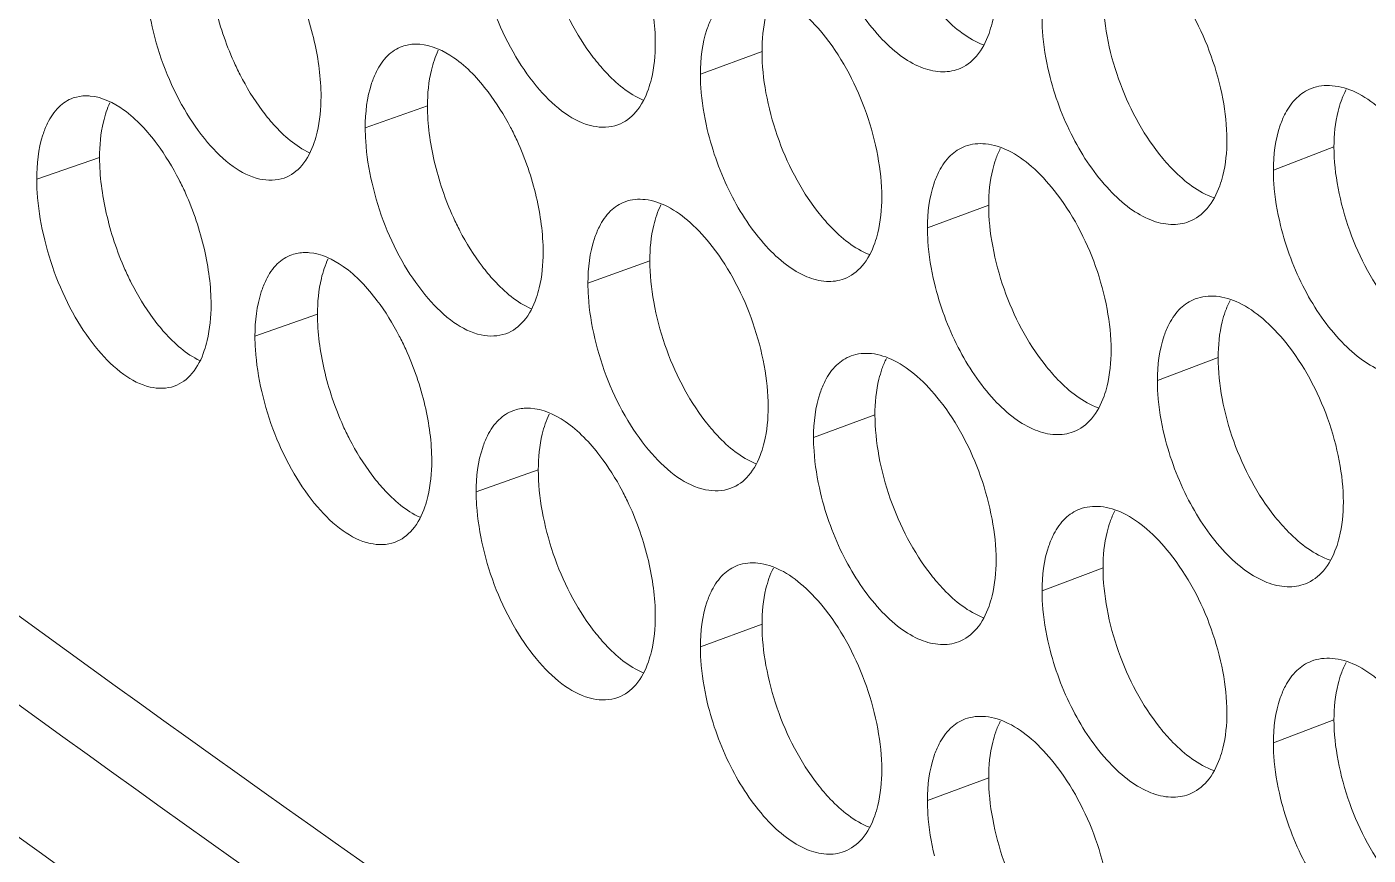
# Model space of a CAD drawing. Header units: millimetres. Extents: x 1177 to 4147, y 93 to 2194.
# Drawn here: x 2517.18 to 2535.62, y 733.2 to 744.59 of the extents above; entities that cross this region are included whole.
import ezdxf

# ---------------------------------------------------------------- set-up
doc = ezdxf.new("R2010")
doc.units = ezdxf.units.MM
doc.header["$LTSCALE"] = 0.1
doc.layers.get('0').update_dxf_attribs({"lineweight": 13})
doc.layers.add('标注', color=251, linetype='Continuous', lineweight=9)

# ---------------------------------------------------------------- blocks, each defined once
blk = doc.blocks.new('02')
for points, knots in [([(4627.348, 522.744), (4597.363, 531.299), (4553.55, 545.69), (4497.641, 568.487), (4458.71, 586.649), (4422.281, 606.068), (4388.51, 626.659), (4357.551, 648.334), (4338.416, 663.815), (4329.392, 671.722)], [0, 0, 0, 0, 0.278685, 0.411475, 0.539478, 0.662459, 0.780251, 0.892768, 1, 1, 1, 1]), ([(4626.906, 521.428), (4597.052, 529.945), (4553.424, 544.261), (4497.732, 566.923), (4458.929, 584.973), (4422.597, 604.269), (4388.892, 624.729), (4357.964, 646.263), (4338.829, 661.641), (4329.798, 669.496)], [0, 0, 0, 0, 0.278468, 0.411196, 0.539177, 0.662176, 0.780023, 0.892638, 1, 1, 1, 1]), ([(4628.518, 518.372), (4598.337, 526.935), (4554.235, 541.353), (4497.955, 564.22), (4458.766, 582.448), (4422.099, 601.945), (4388.114, 622.628), (4356.965, 644.402), (4337.717, 659.96), (4328.641, 667.907)], [0, 0, 0, 0, 0.278732, 0.411552, 0.539576, 0.662563, 0.780343, 0.892822, 1, 1, 1, 1]), ([(4328.202, 667.332), (4337.3, 659.316), (4356.601, 643.626), (4387.852, 621.677), (4421.956, 600.844), (4458.755, 581.215), (4498.091, 562.874), (4554.59, 539.876), (4598.873, 525.389), (4629.18, 516.79)], [0, 0, 0, 0, 0.107262, 0.219794, 0.337581, 0.460553, 0.588547, 0.721328, 1, 1, 1, 1])]:
    blk.add_open_spline(points, degree=3, knots=knots)
at = {"layer": '标注'}
for p, q in [((4379.543, 654.483), (4378.332, 654.04)), ((4372.971, 653.419), (4371.748, 652.985)), ((4390.778, 652.609), (4389.588, 652.153)), ((4366.53, 652.401), (4365.294, 651.976)), ((4383.995, 651.468), (4382.792, 651.019)), ((4377.338, 650.373), (4376.123, 649.933)), ((4370.81, 649.325), (4369.582, 648.894)), ((4388.503, 648.474), (4387.309, 648.02)), ((4381.761, 647.347), (4380.555, 646.902)), ((4375.148, 646.268), (4373.928, 645.832)), ((4386.242, 644.343), (4385.043, 643.892)), ((4379.543, 643.233), (4378.332, 642.79)), ((4390.778, 641.359), (4389.588, 640.903)), ((4383.995, 640.218), (4382.792, 639.769))]:
    blk.add_line(p, q, dxfattribs=at)
for points, knots in [([(4375.148, 657.518), (4375.148, 657.248), (4375.207, 656.687), (4375.492, 655.597), (4375.886, 654.817), (4376.229, 654.368)], [0, 0, 0, 0, 0.240361, 0.498273, 1, 1, 1, 1]), ([(4380.692, 657.065), (4380.796, 656.63), (4381.094, 655.81), (4381.677, 654.927), (4382.226, 654.409), (4382.631, 654.167), (4383.031, 654.063), (4383.289, 654.096), (4383.401, 654.138)], [0, 0, 0, 0, 0.308628, 0.595689, 0.719688, 0.826459, 0.91799, 1, 1, 1, 1]), ([(4377.446, 654.647), (4377.446, 655.012), (4377.339, 655.766), (4377.093, 656.485), (4376.929, 656.839)], [0, 0, 0, 0, 0.483858, 1, 1, 1, 1]), ([(4368.662, 656.486), (4368.662, 656.12), (4368.766, 655.365), (4369.005, 654.643), (4369.165, 654.288)], [0, 0, 0, 0, 0.484147, 1, 1, 1, 1]), ([(4367.431, 656.057), (4367.431, 655.97), (4367.444, 655.604), (4367.501, 655.241), (4367.563, 654.969)], [0, 0, 0, 0, 0.237523, 1, 1, 1, 1]), ([(4374.063, 655.994), (4374.195, 655.43), (4374.509, 654.626), (4375.131, 653.745), (4375.493, 653.396), (4375.683, 653.264)], [0, 0, 0, 0, 0.538094, 0.785773, 1, 1, 1, 1]), ([(4388.675, 652.749), (4388.675, 653.019), (4388.612, 653.58), (4388.314, 654.667), (4387.903, 655.442), (4387.549, 655.884)], [0, 0, 0, 0, 0.239784, 0.49717, 1, 1, 1, 1]), ([(4370.88, 653.598), (4370.88, 653.963), (4370.775, 654.718), (4370.534, 655.439), (4370.373, 655.793)], [0, 0, 0, 0, 0.483972, 1, 1, 1, 1]), ([(4380.791, 654.765), (4380.659, 654.933), (4380.391, 655.23), (4379.941, 655.558), (4379.489, 655.714), (4379.191, 655.688), (4379.066, 655.642)], [0, 0, 0, 0, 0.313314, 0.581411, 0.805175, 1, 1, 1, 1]), ([(4384.002, 654.841), (4384.025, 654.907), (4384.112, 655.199), (4384.141, 655.507), (4384.141, 655.742)], [0, 0, 0, 0, 0.228498, 1, 1, 1, 1]), ([(4386.242, 655.593), (4386.242, 655.323), (4386.303, 654.762), (4386.598, 653.674), (4387.006, 652.898), (4387.358, 652.456)], [0, 0, 0, 0, 0.239996, 0.497521, 1, 1, 1, 1]), ([(4379.679, 655.383), (4379.656, 655.318), (4379.571, 655.025), (4379.543, 654.718), (4379.543, 654.483)], [0, 0, 0, 0, 0.228131, 1, 1, 1, 1]), ([(4382.864, 655.455), (4382.942, 655.355), (4383.231, 655.018), (4383.595, 654.726), (4383.893, 654.613)], [0, 0, 0, 0, 0.284641, 1, 1, 1, 1]), ([(4378.558, 655.151), (4378.52, 655.076), (4378.376, 654.723), (4378.332, 654.336), (4378.332, 654.04)], [0, 0, 0, 0, 0.220694, 1, 1, 1, 1]), ([(4385.043, 655.142), (4385.043, 655.055), (4385.057, 654.689), (4385.117, 654.326), (4385.183, 654.056)], [0, 0, 0, 0, 0.237713, 1, 1, 1, 1]), ([(4367.563, 654.969), (4367.692, 654.405), (4368, 653.599), (4368.609, 652.713), (4368.965, 652.361), (4369.151, 652.228)], [0, 0, 0, 0, 0.539288, 0.786761, 1, 1, 1, 1]), ([(4383.401, 654.138), (4383.537, 654.189), (4383.801, 654.39), (4383.945, 654.68), (4384.002, 654.841)], [0, 0, 0, 0, 0.459766, 1, 1, 1, 1]), ([(4372.475, 654.584), (4372.369, 654.546), (4372.16, 654.41), (4372.025, 654.204), (4371.968, 654.09)], [0, 0, 0, 0, 0.469011, 1, 1, 1, 1]), ([(4372.82, 654.627), (4372.79, 654.629), (4372.674, 654.633), (4372.557, 654.613), (4372.475, 654.584)], [0, 0, 0, 0, 0.258462, 1, 1, 1, 1]), ([(4374.16, 653.692), (4373.969, 653.944), (4373.59, 654.358), (4373.059, 654.608), (4372.82, 654.627)], [0, 0, 0, 0, 0.568222, 1, 1, 1, 1]), ([(4377.31, 653.747), (4377.333, 653.812), (4377.418, 654.105), (4377.446, 654.412), (4377.446, 654.647)], [0, 0, 0, 0, 0.228067, 1, 1, 1, 1]), ([(4381.895, 651.622), (4381.895, 651.892), (4381.834, 652.453), (4381.542, 653.541), (4381.139, 654.319), (4380.791, 654.765)], [0, 0, 0, 0, 0.240004, 0.497624, 1, 1, 1, 1]), ([(4369.165, 654.288), (4369.204, 654.2), (4369.364, 653.866), (4369.558, 653.548), (4369.722, 653.328)], [0, 0, 0, 0, 0.259343, 1, 1, 1, 1]), ([(4373.106, 654.319), (4373.083, 654.254), (4372.999, 653.961), (4372.971, 653.654), (4372.971, 653.419)], [0, 0, 0, 0, 0.227704, 1, 1, 1, 1]), ([(4376.229, 654.368), (4376.303, 654.271), (4376.579, 653.94), (4376.924, 653.651), (4377.209, 653.531)], [0, 0, 0, 0, 0.284248, 1, 1, 1, 1]), ([(4379.543, 654.483), (4379.543, 654.212), (4379.603, 653.651), (4379.892, 652.562), (4380.291, 651.784), (4380.638, 651.338)], [0, 0, 0, 0, 0.240215, 0.497973, 1, 1, 1, 1]), ([(4371.968, 654.09), (4371.931, 654.016), (4371.791, 653.664), (4371.748, 653.279), (4371.748, 652.985)], [0, 0, 0, 0, 0.22018, 1, 1, 1, 1]), ([(4378.332, 654.04), (4378.332, 653.953), (4378.345, 653.587), (4378.404, 653.224), (4378.468, 652.953)], [0, 0, 0, 0, 0.23764, 1, 1, 1, 1]), ([(4385.183, 654.056), (4385.288, 653.62), (4385.591, 652.799), (4386.183, 651.918), (4386.74, 651.404), (4387.151, 651.164), (4387.557, 651.064), (4387.818, 651.1), (4387.93, 651.143)], [0, 0, 0, 0, 0.307608, 0.594138, 0.718158, 0.825202, 0.917274, 1, 1, 1, 1]), ([(4376.713, 653.045), (4376.848, 653.094), (4377.113, 653.295), (4377.254, 653.585), (4377.31, 653.747)], [0, 0, 0, 0, 0.457514, 1, 1, 1, 1]), ([(4390.334, 653.759), (4390.228, 653.718), (4390.022, 653.582), (4389.883, 653.382), (4389.824, 653.271)], [0, 0, 0, 0, 0.474323, 1, 1, 1, 1]), ([(4392.126, 652.907), (4391.988, 653.076), (4391.708, 653.372), (4391.24, 653.695), (4390.769, 653.842), (4390.463, 653.808), (4390.334, 653.759)], [0, 0, 0, 0, 0.310585, 0.577804, 0.802682, 1, 1, 1, 1]), ([(4366.013, 653.572), (4365.907, 653.536), (4365.697, 653.398), (4365.563, 653.19), (4365.507, 653.075)], [0, 0, 0, 0, 0.466707, 1, 1, 1, 1]), ([(4366.348, 653.61), (4366.319, 653.613), (4366.207, 653.618), (4366.092, 653.6), (4366.013, 653.572)], [0, 0, 0, 0, 0.258691, 1, 1, 1, 1]), ([(4367.658, 652.667), (4367.471, 652.918), (4367.104, 653.332), (4366.583, 653.588), (4366.348, 653.61)], [0, 0, 0, 0, 0.570063, 1, 1, 1, 1]), ([(4370.746, 652.699), (4370.769, 652.764), (4370.852, 653.057), (4370.88, 653.363), (4370.88, 653.598)], [0, 0, 0, 0, 0.227639, 1, 1, 1, 1]), ([(4374.73, 652.735), (4374.689, 652.823), (4374.525, 653.156), (4374.327, 653.473), (4374.16, 653.692)], [0, 0, 0, 0, 0.259052, 1, 1, 1, 1]), ([(4390.919, 653.512), (4390.896, 653.446), (4390.808, 653.153), (4390.778, 652.845), (4390.778, 652.609)], [0, 0, 0, 0, 0.228851, 1, 1, 1, 1]), ([(4366.661, 653.3), (4366.639, 653.235), (4366.557, 652.942), (4366.53, 652.636), (4366.53, 652.401)], [0, 0, 0, 0, 0.22728, 1, 1, 1, 1]), ([(4369.722, 653.328), (4369.793, 653.233), (4370.056, 652.909), (4370.382, 652.622), (4370.654, 652.497)], [0, 0, 0, 0, 0.283758, 1, 1, 1, 1]), ([(4372.971, 653.419), (4372.971, 653.054), (4373.077, 652.298), (4373.319, 651.578), (4373.48, 651.224)], [0, 0, 0, 0, 0.484071, 1, 1, 1, 1]), ([(4375.683, 653.264), (4375.845, 653.152), (4376.176, 652.983), (4376.559, 652.989), (4376.713, 653.045)], [0, 0, 0, 0, 0.547253, 1, 1, 1, 1]), ([(4389.824, 653.271), (4389.785, 653.196), (4389.635, 652.842), (4389.588, 652.451), (4389.588, 652.153)], [0, 0, 0, 0, 0.221643, 1, 1, 1, 1]), ([(4365.507, 653.075), (4365.471, 653.001), (4365.335, 652.65), (4365.294, 652.269), (4365.294, 651.976)], [0, 0, 0, 0, 0.219714, 1, 1, 1, 1]), ([(4371.748, 652.985), (4371.748, 652.898), (4371.761, 652.532), (4371.819, 652.169), (4371.882, 651.897)], [0, 0, 0, 0, 0.237569, 1, 1, 1, 1]), ([(4378.468, 652.953), (4378.572, 652.518), (4378.867, 651.698), (4379.445, 650.815), (4379.99, 650.295), (4380.392, 650.051), (4380.79, 649.945), (4381.046, 649.978), (4381.157, 650.019)], [0, 0, 0, 0, 0.309142, 0.59647, 0.720459, 0.827093, 0.918352, 1, 1, 1, 1]), ([(4370.154, 651.999), (4370.289, 652.047), (4370.553, 652.247), (4370.691, 652.537), (4370.746, 652.699)], [0, 0, 0, 0, 0.455161, 1, 1, 1, 1]), ([(4375.243, 650.542), (4375.243, 650.907), (4375.137, 651.662), (4374.892, 652.381), (4374.73, 652.735)], [0, 0, 0, 0, 0.483896, 1, 1, 1, 1]), ([(4385.283, 651.755), (4385.148, 651.924), (4384.876, 652.221), (4384.419, 652.547), (4383.959, 652.699), (4383.658, 652.67), (4383.531, 652.623)], [0, 0, 0, 0, 0.312206, 0.579944, 0.804159, 1, 1, 1, 1]), ([(4388.534, 651.847), (4388.558, 651.913), (4388.645, 652.206), (4388.675, 652.514), (4388.675, 652.749)], [0, 0, 0, 0, 0.228786, 1, 1, 1, 1]), ([(4368.216, 651.705), (4368.177, 651.793), (4368.016, 652.127), (4367.822, 652.446), (4367.658, 652.667)], [0, 0, 0, 0, 0.259321, 1, 1, 1, 1]), ([(4383.531, 652.623), (4383.425, 652.583), (4383.218, 652.447), (4383.08, 652.245), (4383.022, 652.133)], [0, 0, 0, 0, 0.472462, 1, 1, 1, 1]), ([(4387.358, 652.456), (4387.439, 652.354), (4387.737, 652.013), (4388.112, 651.72), (4388.419, 651.612)], [0, 0, 0, 0, 0.284851, 1, 1, 1, 1]), ([(4390.778, 652.609), (4390.778, 652.339), (4390.841, 651.779), (4391.139, 650.692), (4391.552, 649.918), (4391.908, 649.477)], [0, 0, 0, 0, 0.239851, 0.497219, 1, 1, 1, 1]), ([(4366.53, 652.401), (4366.53, 652.036), (4366.633, 651.28), (4366.87, 650.558), (4367.028, 650.202)], [0, 0, 0, 0, 0.484186, 1, 1, 1, 1]), ([(4369.151, 652.228), (4369.309, 652.115), (4369.629, 651.945), (4370.004, 651.946), (4370.154, 651.999)], [0, 0, 0, 0, 0.548694, 1, 1, 1, 1]), ([(4384.133, 652.369), (4384.11, 652.303), (4384.024, 652.01), (4383.995, 651.703), (4383.995, 651.468)], [0, 0, 0, 0, 0.228418, 1, 1, 1, 1]), ([(4389.588, 652.153), (4389.588, 652.066), (4389.602, 651.701), (4389.663, 651.338), (4389.73, 651.067)], [0, 0, 0, 0, 0.237763, 1, 1, 1, 1]), ([(4365.294, 651.976), (4365.294, 651.889), (4365.307, 651.523), (4365.364, 651.159), (4365.426, 650.887)], [0, 0, 0, 0, 0.237501, 1, 1, 1, 1]), ([(4371.882, 651.897), (4372.013, 651.333), (4372.325, 650.529), (4372.943, 649.646), (4373.303, 649.295), (4373.491, 649.164)], [0, 0, 0, 0, 0.538492, 0.786102, 1, 1, 1, 1]), ([(4383.022, 652.133), (4382.983, 652.058), (4382.837, 651.705), (4382.792, 651.316), (4382.792, 651.019)], [0, 0, 0, 0, 0.221061, 1, 1, 1, 1]), ([(4368.72, 649.509), (4368.72, 649.874), (4368.616, 650.629), (4368.376, 651.35), (4368.216, 651.705)], [0, 0, 0, 0, 0.484011, 1, 1, 1, 1]), ([(4386.401, 648.618), (4386.401, 648.888), (4386.339, 649.449), (4386.043, 650.536), (4385.635, 651.312), (4385.283, 651.755)], [0, 0, 0, 0, 0.239858, 0.497322, 1, 1, 1, 1]), ([(4387.93, 651.143), (4388.067, 651.195), (4388.331, 651.397), (4388.476, 651.687), (4388.534, 651.847)], [0, 0, 0, 0, 0.461212, 1, 1, 1, 1]), ([(4376.855, 651.534), (4376.749, 651.496), (4376.54, 651.359), (4376.404, 651.155), (4376.347, 651.042)], [0, 0, 0, 0, 0.470447, 1, 1, 1, 1]), ([(4378.566, 650.652), (4378.435, 650.821), (4378.17, 651.118), (4377.724, 651.446), (4377.275, 651.604), (4376.979, 651.579), (4376.855, 651.534)], [0, 0, 0, 0, 0.313876, 0.582158, 0.805693, 1, 1, 1, 1]), ([(4381.757, 650.721), (4381.78, 650.787), (4381.866, 651.079), (4381.895, 651.387), (4381.895, 651.622)], [0, 0, 0, 0, 0.228354, 1, 1, 1, 1]), ([(4383.995, 651.468), (4383.995, 651.197), (4384.056, 650.636), (4384.349, 649.548), (4384.753, 648.771), (4385.104, 648.328)], [0, 0, 0, 0, 0.240069, 0.497672, 1, 1, 1, 1]), ([(4373.48, 651.224), (4373.52, 651.136), (4373.683, 650.803), (4373.88, 650.485), (4374.046, 650.266)], [0, 0, 0, 0, 0.259163, 1, 1, 1, 1]), ([(4377.474, 651.274), (4377.451, 651.208), (4377.366, 650.915), (4377.338, 650.608), (4377.338, 650.373)], [0, 0, 0, 0, 0.227989, 1, 1, 1, 1]), ([(4380.638, 651.338), (4380.715, 651.238), (4381, 650.904), (4381.357, 650.612), (4381.651, 650.497)], [0, 0, 0, 0, 0.28452, 1, 1, 1, 1]), ([(4365.426, 650.887), (4365.554, 650.323), (4365.859, 649.517), (4366.464, 648.629), (4366.817, 648.276), (4367.003, 648.143)], [0, 0, 0, 0, 0.539686, 0.787091, 1, 1, 1, 1]), ([(4376.347, 651.042), (4376.309, 650.967), (4376.166, 650.615), (4376.123, 650.229), (4376.123, 649.933)], [0, 0, 0, 0, 0.220518, 1, 1, 1, 1]), ([(4382.792, 651.019), (4382.792, 650.932), (4382.805, 650.567), (4382.865, 650.204), (4382.93, 649.933)], [0, 0, 0, 0, 0.237689, 1, 1, 1, 1]), ([(4389.73, 651.067), (4389.837, 650.631), (4390.144, 649.81), (4390.745, 648.931), (4391.31, 648.419), (4391.727, 648.183), (4392.138, 648.086), (4392.402, 648.126), (4392.516, 648.17)], [0, 0, 0, 0, 0.306595, 0.592601, 0.716644, 0.823962, 0.916568, 1, 1, 1, 1]), ([(4379.664, 647.507), (4379.664, 647.777), (4379.603, 648.338), (4379.312, 649.427), (4378.913, 650.205), (4378.566, 650.652)], [0, 0, 0, 0, 0.240077, 0.497775, 1, 1, 1, 1]), ([(4381.157, 650.019), (4381.293, 650.069), (4381.558, 650.27), (4381.7, 650.56), (4381.757, 650.721)], [0, 0, 0, 0, 0.459026, 1, 1, 1, 1]), ([(4370.307, 650.492), (4370.2, 650.454), (4369.991, 650.318), (4369.857, 650.111), (4369.8, 649.997)], [0, 0, 0, 0, 0.468263, 1, 1, 1, 1]), ([(4370.651, 650.533), (4370.621, 650.535), (4370.505, 650.54), (4370.388, 650.52), (4370.307, 650.492)], [0, 0, 0, 0, 0.258637, 1, 1, 1, 1]), ([(4371.978, 649.595), (4371.789, 649.846), (4371.414, 650.26), (4370.888, 650.512), (4370.651, 650.533)], [0, 0, 0, 0, 0.568686, 1, 1, 1, 1]), ([(4375.108, 649.642), (4375.131, 649.708), (4375.215, 650), (4375.243, 650.307), (4375.243, 650.542)], [0, 0, 0, 0, 0.227924, 1, 1, 1, 1]), ([(4377.338, 650.373), (4377.338, 650.103), (4377.398, 649.541), (4377.685, 648.452), (4378.082, 647.673), (4378.426, 647.225)], [0, 0, 0, 0, 0.240288, 0.498123, 1, 1, 1, 1]), ([(4367.028, 650.202), (4367.067, 650.115), (4367.227, 649.78), (4367.419, 649.462), (4367.582, 649.241)], [0, 0, 0, 0, 0.259432, 1, 1, 1, 1]), ([(4370.943, 650.224), (4370.921, 650.159), (4370.838, 649.866), (4370.81, 649.56), (4370.81, 649.325)], [0, 0, 0, 0, 0.227562, 1, 1, 1, 1]), ([(4374.046, 650.266), (4374.119, 650.17), (4374.391, 649.841), (4374.729, 649.553), (4375.01, 649.431)], [0, 0, 0, 0, 0.284096, 1, 1, 1, 1]), ([(4369.8, 649.997), (4369.763, 649.922), (4369.624, 649.571), (4369.582, 649.187), (4369.582, 648.894)], [0, 0, 0, 0, 0.220019, 1, 1, 1, 1]), ([(4376.123, 649.933), (4376.123, 649.846), (4376.136, 649.481), (4376.195, 649.117), (4376.259, 648.846)], [0, 0, 0, 0, 0.237616, 1, 1, 1, 1]), ([(4382.93, 649.933), (4383.035, 649.497), (4383.336, 648.677), (4383.922, 647.795), (4384.475, 647.279), (4384.884, 647.038), (4385.287, 646.936), (4385.546, 646.971), (4385.658, 647.013)], [0, 0, 0, 0, 0.308117, 0.594911, 0.718921, 0.825829, 0.917631, 1, 1, 1, 1]), ([(4372.544, 648.637), (4372.504, 648.724), (4372.341, 649.058), (4372.144, 649.376), (4371.978, 649.595)], [0, 0, 0, 0, 0.259142, 1, 1, 1, 1]), ([(4374.512, 648.941), (4374.648, 648.99), (4374.912, 649.191), (4375.052, 649.481), (4375.108, 649.642)], [0, 0, 0, 0, 0.456741, 1, 1, 1, 1]), ([(4388.052, 649.625), (4387.946, 649.584), (4387.74, 649.449), (4387.602, 649.248), (4387.543, 649.137)], [0, 0, 0, 0, 0.473719, 1, 1, 1, 1]), ([(4389.831, 648.768), (4389.694, 648.937), (4389.417, 649.233), (4388.952, 649.557), (4388.485, 649.706), (4388.181, 649.674), (4388.052, 649.625)], [0, 0, 0, 0, 0.31112, 0.578509, 0.803168, 1, 1, 1, 1]), ([(4368.587, 648.61), (4368.61, 648.675), (4368.692, 648.968), (4368.72, 649.274), (4368.72, 649.509)], [0, 0, 0, 0, 0.227498, 1, 1, 1, 1]), ([(4370.81, 649.325), (4370.81, 648.959), (4370.914, 648.204), (4371.155, 647.483), (4371.315, 647.128)], [0, 0, 0, 0, 0.484109, 1, 1, 1, 1]), ([(4388.643, 649.376), (4388.62, 649.31), (4388.533, 649.017), (4388.503, 648.709), (4388.503, 648.474)], [0, 0, 0, 0, 0.228706, 1, 1, 1, 1]), ([(4367.582, 649.241), (4367.652, 649.147), (4367.911, 648.826), (4368.231, 648.54), (4368.498, 648.413)], [0, 0, 0, 0, 0.283571, 1, 1, 1, 1]), ([(4373.491, 649.164), (4373.652, 649.051), (4373.979, 648.881), (4374.36, 648.887), (4374.512, 648.941)], [0, 0, 0, 0, 0.547725, 1, 1, 1, 1]), ([(4387.543, 649.137), (4387.504, 649.062), (4387.355, 648.708), (4387.309, 648.317), (4387.309, 648.02)], [0, 0, 0, 0, 0.221445, 1, 1, 1, 1]), ([(4369.582, 648.894), (4369.582, 648.807), (4369.595, 648.441), (4369.653, 648.077), (4369.716, 647.805)], [0, 0, 0, 0, 0.237546, 1, 1, 1, 1]), ([(4376.259, 648.846), (4376.391, 648.282), (4376.708, 647.478), (4377.334, 646.599), (4377.698, 646.251), (4377.889, 646.12)], [0, 0, 0, 0, 0.537696, 0.785444, 1, 1, 1, 1]), ([(4390.963, 645.635), (4390.963, 645.905), (4390.9, 646.466), (4390.6, 647.553), (4390.186, 648.327), (4389.831, 648.768)], [0, 0, 0, 0, 0.239711, 0.497019, 1, 1, 1, 1]), ([(4367.997, 647.911), (4368.131, 647.958), (4368.395, 648.158), (4368.532, 648.448), (4368.587, 648.61)], [0, 0, 0, 0, 0.454353, 1, 1, 1, 1]), ([(4373.055, 646.442), (4373.055, 646.808), (4372.949, 647.562), (4372.706, 648.282), (4372.544, 648.637)], [0, 0, 0, 0, 0.483934, 1, 1, 1, 1]), ([(4381.292, 648.505), (4381.185, 648.465), (4380.978, 648.33), (4380.841, 648.127), (4380.783, 648.014)], [0, 0, 0, 0, 0.471808, 1, 1, 1, 1]), ([(4383.03, 647.632), (4382.897, 647.801), (4382.626, 648.098), (4382.173, 648.424), (4381.717, 648.579), (4381.417, 648.551), (4381.292, 648.505)], [0, 0, 0, 0, 0.312757, 0.580674, 0.804664, 1, 1, 1, 1]), ([(4386.261, 647.717), (4386.285, 647.782), (4386.371, 648.075), (4386.401, 648.383), (4386.401, 648.618)], [0, 0, 0, 0, 0.228642, 1, 1, 1, 1]), ([(4388.503, 648.474), (4388.503, 648.203), (4388.565, 647.643), (4388.862, 646.555), (4389.272, 645.78), (4389.626, 645.339)], [0, 0, 0, 0, 0.239923, 0.49737, 1, 1, 1, 1]), ([(4381.899, 648.249), (4381.876, 648.183), (4381.79, 647.89), (4381.761, 647.583), (4381.761, 647.347)], [0, 0, 0, 0, 0.228275, 1, 1, 1, 1]), ([(4385.104, 648.328), (4385.183, 648.227), (4385.477, 647.888), (4385.846, 647.595), (4386.149, 647.485)], [0, 0, 0, 0, 0.284751, 1, 1, 1, 1]), ([(4367.003, 648.143), (4367.159, 648.03), (4367.475, 647.859), (4367.848, 647.859), (4367.997, 647.911)], [0, 0, 0, 0, 0.549192, 1, 1, 1, 1]), ([(4380.783, 648.014), (4380.745, 647.94), (4380.599, 647.586), (4380.555, 647.198), (4380.555, 646.902)], [0, 0, 0, 0, 0.220876, 1, 1, 1, 1]), ([(4387.309, 648.02), (4387.309, 647.933), (4387.322, 647.567), (4387.383, 647.204), (4387.449, 646.934)], [0, 0, 0, 0, 0.237738, 1, 1, 1, 1]), ([(4369.716, 647.805), (4369.845, 647.241), (4370.155, 646.436), (4370.769, 645.552), (4371.126, 645.201), (4371.314, 645.068)], [0, 0, 0, 0, 0.53889, 0.786432, 1, 1, 1, 1]), ([(4385.658, 647.013), (4385.795, 647.064), (4386.059, 647.266), (4386.204, 647.556), (4386.261, 647.717)], [0, 0, 0, 0, 0.460494, 1, 1, 1, 1]), ([(4374.658, 647.432), (4374.552, 647.393), (4374.343, 647.257), (4374.208, 647.052), (4374.15, 646.938)], [0, 0, 0, 0, 0.469738, 1, 1, 1, 1]), ([(4374.992, 647.477), (4374.963, 647.479), (4374.85, 647.48), (4374.737, 647.46), (4374.658, 647.432)], [0, 0, 0, 0, 0.257824, 1, 1, 1, 1]), ([(4376.356, 646.545), (4376.161, 646.798), (4375.776, 647.216), (4375.235, 647.462), (4374.992, 647.477)], [0, 0, 0, 0, 0.568444, 1, 1, 1, 1]), ([(4379.527, 646.606), (4379.55, 646.672), (4379.635, 646.964), (4379.664, 647.272), (4379.664, 647.507)], [0, 0, 0, 0, 0.22821, 1, 1, 1, 1]), ([(4384.141, 644.492), (4384.141, 644.762), (4384.079, 645.323), (4383.785, 646.411), (4383.38, 647.188), (4383.03, 647.632)], [0, 0, 0, 0, 0.239931, 0.497473, 1, 1, 1, 1]), ([(4375.283, 647.169), (4375.26, 647.103), (4375.176, 646.81), (4375.148, 646.503), (4375.148, 646.268)], [0, 0, 0, 0, 0.227846, 1, 1, 1, 1]), ([(4378.426, 647.225), (4378.502, 647.127), (4378.782, 646.794), (4379.133, 646.504), (4379.423, 646.387)], [0, 0, 0, 0, 0.28439, 1, 1, 1, 1]), ([(4381.761, 647.347), (4381.761, 647.077), (4381.822, 646.516), (4382.113, 645.428), (4382.515, 644.65), (4382.864, 644.205)], [0, 0, 0, 0, 0.240142, 0.497822, 1, 1, 1, 1]), ([(4371.315, 647.128), (4371.355, 647.041), (4371.516, 646.707), (4371.712, 646.389), (4371.877, 646.17)], [0, 0, 0, 0, 0.259253, 1, 1, 1, 1]), ([(4374.15, 646.938), (4374.113, 646.864), (4373.971, 646.512), (4373.928, 646.126), (4373.928, 645.832)], [0, 0, 0, 0, 0.220347, 1, 1, 1, 1]), ([(4380.555, 646.902), (4380.555, 646.815), (4380.568, 646.449), (4380.628, 646.086), (4380.692, 645.815)], [0, 0, 0, 0, 0.237664, 1, 1, 1, 1]), ([(4387.449, 646.934), (4387.555, 646.498), (4387.861, 645.677), (4388.457, 644.797), (4389.018, 644.284), (4389.432, 644.046), (4389.841, 643.947), (4390.103, 643.985), (4390.216, 644.029)], [0, 0, 0, 0, 0.307101, 0.593368, 0.717399, 0.82458, 0.91692, 1, 1, 1, 1]), ([(4372.92, 645.543), (4372.943, 645.608), (4373.026, 645.901), (4373.055, 646.208), (4373.055, 646.442)], [0, 0, 0, 0, 0.227782, 1, 1, 1, 1]), ([(4376.929, 645.589), (4376.889, 645.676), (4376.724, 646.009), (4376.524, 646.326), (4376.356, 646.545)], [0, 0, 0, 0, 0.258962, 1, 1, 1, 1]), ([(4378.928, 645.904), (4379.064, 645.954), (4379.328, 646.155), (4379.47, 646.445), (4379.527, 646.606)], [0, 0, 0, 0, 0.458276, 1, 1, 1, 1]), ([(4371.877, 646.17), (4371.949, 646.074), (4372.216, 645.748), (4372.548, 645.46), (4372.825, 645.336)], [0, 0, 0, 0, 0.283932, 1, 1, 1, 1]), ([(4375.148, 646.268), (4375.148, 645.998), (4375.207, 645.437), (4375.492, 644.347), (4375.886, 643.567), (4376.229, 643.118)], [0, 0, 0, 0, 0.240361, 0.498273, 1, 1, 1, 1]), ([(4377.889, 646.12), (4378.053, 646.008), (4378.387, 645.839), (4378.773, 645.847), (4378.928, 645.904)], [0, 0, 0, 0, 0.54679, 1, 1, 1, 1]), ([(4373.928, 645.832), (4373.928, 645.745), (4373.941, 645.379), (4374, 645.015), (4374.063, 644.744)], [0, 0, 0, 0, 0.237593, 1, 1, 1, 1]), ([(4377.446, 643.397), (4377.446, 643.762), (4377.339, 644.516), (4377.093, 645.235), (4376.929, 645.589)], [0, 0, 0, 0, 0.483858, 1, 1, 1, 1]), ([(4380.692, 645.815), (4380.796, 645.38), (4381.094, 644.56), (4381.677, 643.677), (4382.226, 643.159), (4382.631, 642.917), (4383.031, 642.813), (4383.289, 642.846), (4383.401, 642.888)], [0, 0, 0, 0, 0.308628, 0.595689, 0.719688, 0.826459, 0.91799, 1, 1, 1, 1]), ([(4390.821, 644.733), (4390.845, 644.799), (4390.933, 645.092), (4390.963, 645.4), (4390.963, 645.635)], [0, 0, 0, 0, 0.228931, 1, 1, 1, 1]), ([(4372.326, 644.843), (4372.461, 644.891), (4372.725, 645.091), (4372.864, 645.382), (4372.92, 645.543)], [0, 0, 0, 0, 0.455957, 1, 1, 1, 1]), ([(4385.785, 645.496), (4385.679, 645.456), (4385.472, 645.321), (4385.334, 645.119), (4385.276, 645.007)], [0, 0, 0, 0, 0.473099, 1, 1, 1, 1]), ([(4387.549, 644.634), (4387.414, 644.803), (4387.139, 645.099), (4386.678, 645.424), (4386.215, 645.575), (4385.912, 645.544), (4385.785, 645.496)], [0, 0, 0, 0, 0.31166, 0.579222, 0.803661, 1, 1, 1, 1]), ([(4389.626, 645.339), (4389.708, 645.237), (4390.01, 644.894), (4390.393, 644.6), (4390.703, 644.494)], [0, 0, 0, 0, 0.284942, 1, 1, 1, 1]), ([(4371.314, 645.068), (4371.473, 644.956), (4371.797, 644.786), (4372.175, 644.789), (4372.326, 644.843)], [0, 0, 0, 0, 0.548205, 1, 1, 1, 1]), ([(4386.381, 645.245), (4386.358, 645.179), (4386.271, 644.886), (4386.242, 644.578), (4386.242, 644.343)], [0, 0, 0, 0, 0.228562, 1, 1, 1, 1]), ([(4385.276, 645.007), (4385.237, 644.932), (4385.089, 644.579), (4385.043, 644.189), (4385.043, 643.892)], [0, 0, 0, 0, 0.221251, 1, 1, 1, 1]), ([(4374.063, 644.744), (4374.195, 644.18), (4374.509, 643.376), (4375.131, 642.495), (4375.493, 642.146), (4375.683, 642.014)], [0, 0, 0, 0, 0.538094, 0.785773, 1, 1, 1, 1]), ([(4388.675, 641.499), (4388.675, 641.769), (4388.612, 642.33), (4388.314, 643.417), (4387.903, 644.192), (4387.549, 644.634)], [0, 0, 0, 0, 0.239784, 0.49717, 1, 1, 1, 1]), ([(4390.216, 644.029), (4390.353, 644.081), (4390.617, 644.283), (4390.763, 644.573), (4390.821, 644.733)], [0, 0, 0, 0, 0.46192, 1, 1, 1, 1]), ([(4379.066, 644.392), (4378.96, 644.353), (4378.752, 644.217), (4378.616, 644.014), (4378.558, 643.901)], [0, 0, 0, 0, 0.471136, 1, 1, 1, 1]), ([(4380.791, 643.515), (4380.659, 643.683), (4380.391, 643.98), (4379.941, 644.308), (4379.489, 644.464), (4379.191, 644.438), (4379.066, 644.392)], [0, 0, 0, 0, 0.313314, 0.581411, 0.805175, 1, 1, 1, 1]), ([(4384.002, 643.591), (4384.025, 643.657), (4384.112, 643.949), (4384.141, 644.257), (4384.141, 644.492)], [0, 0, 0, 0, 0.228498, 1, 1, 1, 1]), ([(4386.242, 644.343), (4386.242, 644.073), (4386.303, 643.512), (4386.598, 642.424), (4387.006, 641.648), (4387.358, 641.206)], [0, 0, 0, 0, 0.239996, 0.497521, 1, 1, 1, 1]), ([(4379.679, 644.133), (4379.656, 644.068), (4379.571, 643.775), (4379.543, 643.468), (4379.543, 643.233)], [0, 0, 0, 0, 0.228131, 1, 1, 1, 1]), ([(4382.864, 644.205), (4382.942, 644.105), (4383.231, 643.768), (4383.595, 643.476), (4383.893, 643.363)], [0, 0, 0, 0, 0.284641, 1, 1, 1, 1]), ([(4378.558, 643.901), (4378.52, 643.826), (4378.376, 643.473), (4378.332, 643.086), (4378.332, 642.79)], [0, 0, 0, 0, 0.220694, 1, 1, 1, 1]), ([(4385.043, 643.892), (4385.043, 643.805), (4385.057, 643.439), (4385.117, 643.076), (4385.183, 642.806)], [0, 0, 0, 0, 0.237713, 1, 1, 1, 1]), ([(4381.895, 640.372), (4381.895, 640.642), (4381.834, 641.203), (4381.542, 642.291), (4381.139, 643.069), (4380.791, 643.515)], [0, 0, 0, 0, 0.240004, 0.497624, 1, 1, 1, 1]), ([(4383.401, 642.888), (4383.537, 642.939), (4383.801, 643.14), (4383.945, 643.43), (4384.002, 643.591)], [0, 0, 0, 0, 0.459766, 1, 1, 1, 1]), ([(4377.31, 642.497), (4377.333, 642.562), (4377.418, 642.855), (4377.446, 643.162), (4377.446, 643.397)], [0, 0, 0, 0, 0.228067, 1, 1, 1, 1]), ([(4379.543, 643.233), (4379.543, 642.962), (4379.603, 642.401), (4379.892, 641.312), (4380.291, 640.534), (4380.638, 640.088)], [0, 0, 0, 0, 0.240215, 0.497973, 1, 1, 1, 1]), ([(4376.229, 643.118), (4376.303, 643.021), (4376.579, 642.69), (4376.924, 642.401), (4377.209, 642.281)], [0, 0, 0, 0, 0.284248, 1, 1, 1, 1]), ([(4378.332, 642.79), (4378.332, 642.703), (4378.345, 642.337), (4378.404, 641.974), (4378.468, 641.703)], [0, 0, 0, 0, 0.23764, 1, 1, 1, 1]), ([(4385.183, 642.806), (4385.288, 642.37), (4385.591, 641.549), (4386.183, 640.668), (4386.74, 640.154), (4387.151, 639.914), (4387.557, 639.814), (4387.818, 639.85), (4387.93, 639.893)], [0, 0, 0, 0, 0.307608, 0.594138, 0.718158, 0.825202, 0.917274, 1, 1, 1, 1]), ([(4376.713, 641.795), (4376.848, 641.844), (4377.113, 642.045), (4377.254, 642.335), (4377.31, 642.497)], [0, 0, 0, 0, 0.457514, 1, 1, 1, 1]), ([(4390.334, 642.509), (4390.228, 642.468), (4390.022, 642.332), (4389.883, 642.132), (4389.824, 642.021)], [0, 0, 0, 0, 0.474323, 1, 1, 1, 1]), ([(4392.126, 641.657), (4391.988, 641.826), (4391.708, 642.122), (4391.24, 642.445), (4390.769, 642.592), (4390.463, 642.558), (4390.334, 642.509)], [0, 0, 0, 0, 0.310585, 0.577804, 0.802682, 1, 1, 1, 1]), ([(4390.919, 642.262), (4390.896, 642.196), (4390.808, 641.903), (4390.778, 641.595), (4390.778, 641.359)], [0, 0, 0, 0, 0.228851, 1, 1, 1, 1]), ([(4375.683, 642.014), (4375.845, 641.902), (4376.176, 641.733), (4376.559, 641.739), (4376.713, 641.795)], [0, 0, 0, 0, 0.547253, 1, 1, 1, 1]), ([(4389.824, 642.021), (4389.785, 641.946), (4389.635, 641.592), (4389.588, 641.201), (4389.588, 640.903)], [0, 0, 0, 0, 0.221643, 1, 1, 1, 1]), ([(4378.468, 641.703), (4378.572, 641.268), (4378.867, 640.448), (4379.445, 639.565), (4379.99, 639.045), (4380.392, 638.801), (4380.79, 638.695), (4381.046, 638.728), (4381.157, 638.769)], [0, 0, 0, 0, 0.309142, 0.59647, 0.720459, 0.827093, 0.918352, 1, 1, 1, 1]), ([(4383.531, 641.373), (4383.425, 641.333), (4383.218, 641.197), (4383.08, 640.995), (4383.022, 640.883)], [0, 0, 0, 0, 0.472462, 1, 1, 1, 1]), ([(4385.283, 640.505), (4385.148, 640.674), (4384.876, 640.971), (4384.419, 641.297), (4383.959, 641.449), (4383.658, 641.42), (4383.531, 641.373)], [0, 0, 0, 0, 0.312206, 0.579944, 0.804159, 1, 1, 1, 1]), ([(4388.534, 640.597), (4388.558, 640.663), (4388.645, 640.956), (4388.675, 641.264), (4388.675, 641.499)], [0, 0, 0, 0, 0.228786, 1, 1, 1, 1]), ([(4390.778, 641.359), (4390.778, 641.089), (4390.841, 640.529), (4391.139, 639.442), (4391.552, 638.668), (4391.908, 638.227)], [0, 0, 0, 0, 0.239851, 0.497219, 1, 1, 1, 1]), ([(4384.133, 641.119), (4384.11, 641.053), (4384.024, 640.76), (4383.995, 640.453), (4383.995, 640.218)], [0, 0, 0, 0, 0.228418, 1, 1, 1, 1]), ([(4387.358, 641.206), (4387.439, 641.104), (4387.737, 640.763), (4388.112, 640.47), (4388.419, 640.362)], [0, 0, 0, 0, 0.284851, 1, 1, 1, 1]), ([(4383.022, 640.883), (4382.983, 640.808), (4382.837, 640.455), (4382.792, 640.066), (4382.792, 639.769)], [0, 0, 0, 0, 0.221061, 1, 1, 1, 1]), ([(4389.588, 640.903), (4389.588, 640.816), (4389.602, 640.451), (4389.663, 640.088), (4389.73, 639.817)], [0, 0, 0, 0, 0.237763, 1, 1, 1, 1]), ([(4387.93, 639.893), (4388.067, 639.945), (4388.331, 640.147), (4388.476, 640.437), (4388.534, 640.597)], [0, 0, 0, 0, 0.461212, 1, 1, 1, 1]), ([(4381.757, 639.471), (4381.78, 639.537), (4381.866, 639.829), (4381.895, 640.137), (4381.895, 640.372)], [0, 0, 0, 0, 0.228354, 1, 1, 1, 1]), ([(4386.401, 637.368), (4386.401, 637.638), (4386.339, 638.199), (4386.043, 639.286), (4385.635, 640.062), (4385.283, 640.505)], [0, 0, 0, 0, 0.239858, 0.497322, 1, 1, 1, 1]), ([(4380.638, 640.088), (4380.715, 639.988), (4381, 639.654), (4381.357, 639.362), (4381.651, 639.247)], [0, 0, 0, 0, 0.28452, 1, 1, 1, 1]), ([(4383.995, 640.218), (4383.995, 639.947), (4384.056, 639.386), (4384.349, 638.298), (4384.753, 637.521), (4385.104, 637.078)], [0, 0, 0, 0, 0.240069, 0.497672, 1, 1, 1, 1]), ([(4382.792, 639.769), (4382.792, 639.682), (4382.805, 639.317), (4382.865, 638.954), (4382.93, 638.683)], [0, 0, 0, 0, 0.237689, 1, 1, 1, 1]), ([(4389.73, 639.817), (4389.837, 639.381), (4390.144, 638.56), (4390.745, 637.681), (4391.31, 637.169), (4391.727, 636.933), (4392.138, 636.836), (4392.402, 636.876), (4392.516, 636.92)], [0, 0, 0, 0, 0.306595, 0.592601, 0.716644, 0.823962, 0.916568, 1, 1, 1, 1]), ([(4381.157, 638.769), (4381.293, 638.819), (4381.558, 639.02), (4381.7, 639.31), (4381.757, 639.471)], [0, 0, 0, 0, 0.459026, 1, 1, 1, 1])]:
    blk.add_open_spline(points, degree=3, knots=knots, dxfattribs=at)
for points in [[(4373.183, 654.508), (4373.153, 654.447), (4373.128, 654.383), (4373.106, 654.319)], [(4391.018, 653.736), (4390.979, 653.664), (4390.947, 653.589), (4390.919, 653.512)], [(4366.73, 653.475), (4366.704, 653.418), (4366.681, 653.36), (4366.661, 653.3)], [(4384.224, 652.58), (4384.189, 652.512), (4384.159, 652.441), (4384.133, 652.369)], [(4377.556, 651.472), (4377.525, 651.408), (4377.497, 651.341), (4377.474, 651.274)], [(4371.018, 650.409), (4370.989, 650.349), (4370.964, 650.287), (4370.943, 650.224)], [(4388.739, 649.595), (4388.702, 649.525), (4388.67, 649.451), (4388.643, 649.376)], [(4381.987, 648.456), (4381.953, 648.389), (4381.924, 648.319), (4381.899, 648.249)], [(4375.363, 647.362), (4375.332, 647.3), (4375.305, 647.235), (4375.283, 647.169)], [(4386.474, 645.46), (4386.438, 645.391), (4386.407, 645.319), (4386.381, 645.245)], [(4379.765, 644.336), (4379.732, 644.271), (4379.704, 644.203), (4379.679, 644.133)], [(4391.018, 642.486), (4390.979, 642.414), (4390.947, 642.339), (4390.919, 642.262)], [(4384.224, 641.33), (4384.189, 641.262), (4384.159, 641.191), (4384.133, 641.119)]]:
    blk.add_open_spline(points, degree=3, dxfattribs=at)

msp = doc.modelspace()

# ---------------------------------------------------------------- block references
at = {"xscale": 0.7, "yscale": 0.7, "zscale": 0.7}
msp.add_blockref('02', (-538.391, 286.112), dxfattribs=at)

doc.saveas('drawing.dxf')
